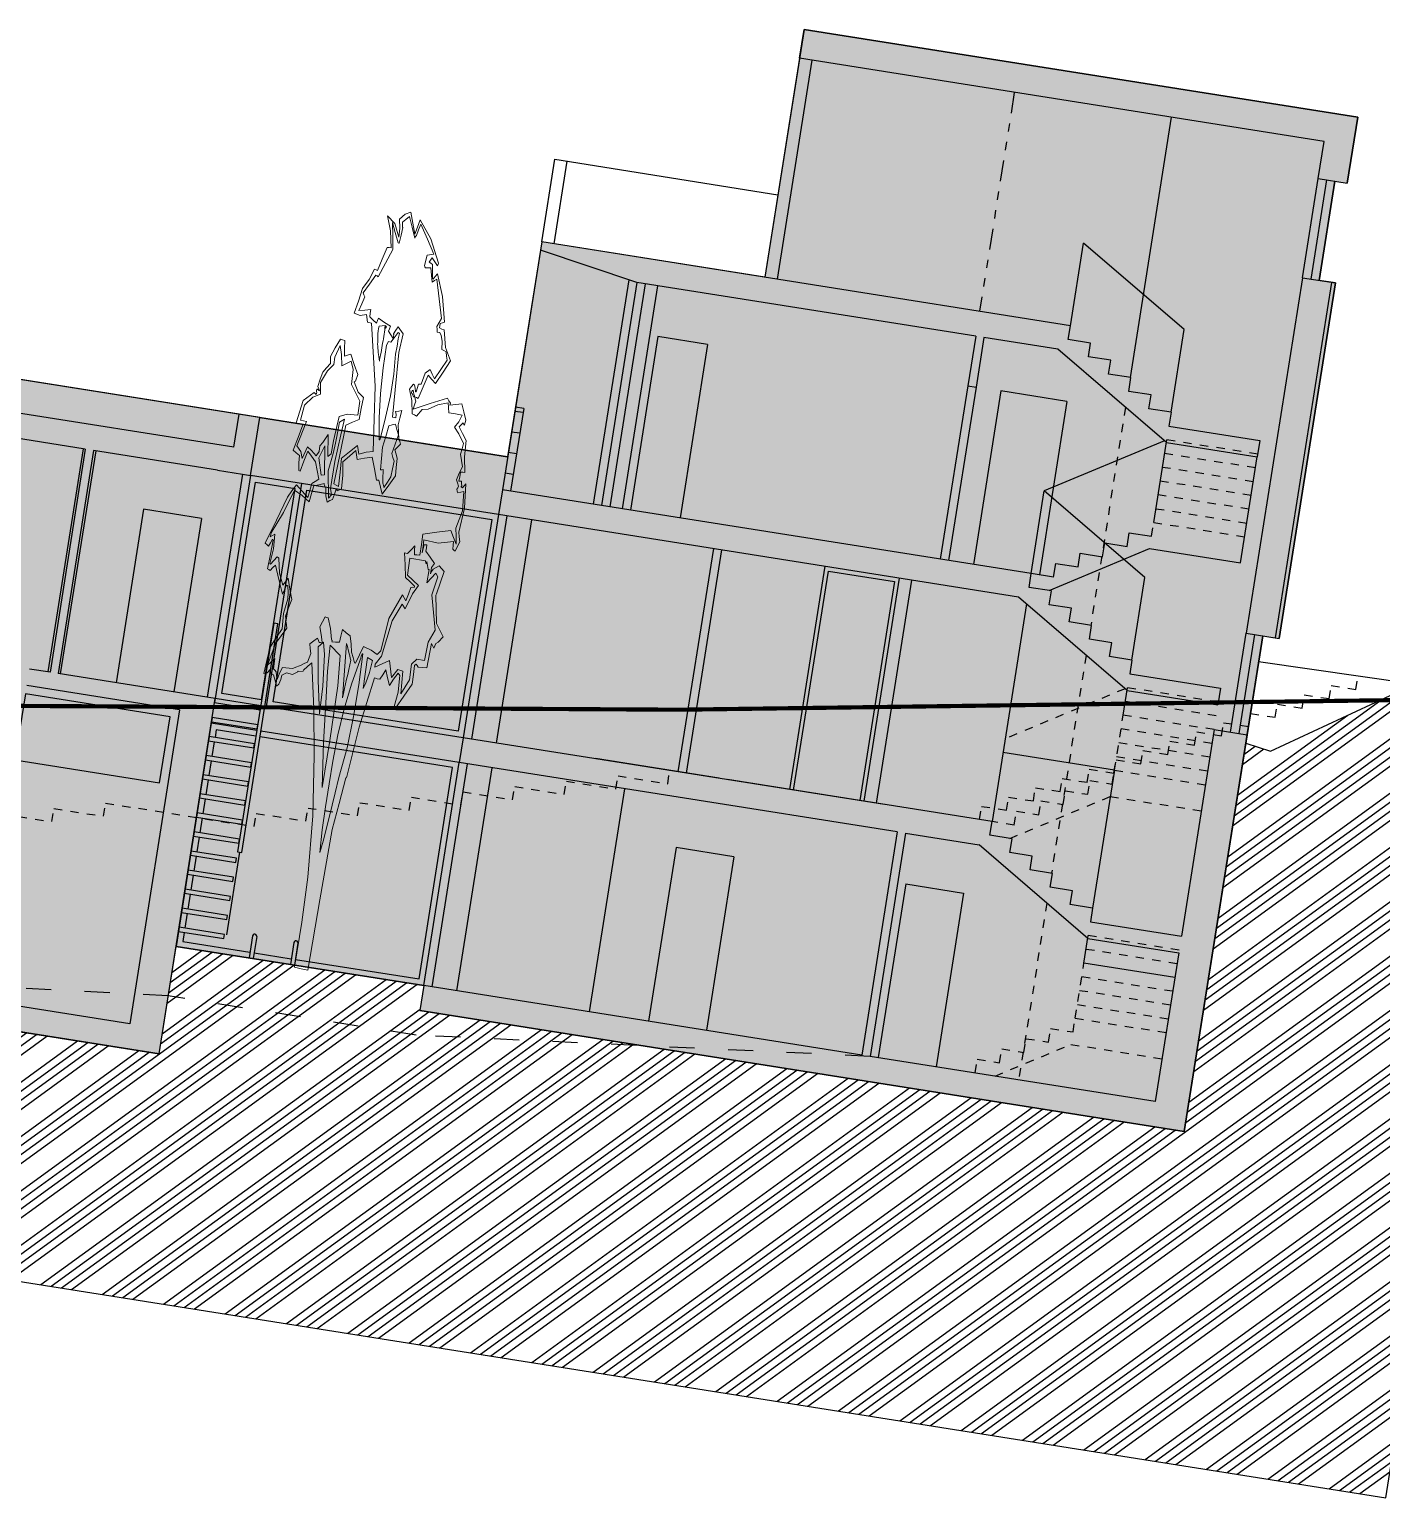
# Model space of a CAD drawing. Extents: x -640655 to -640254, y -1045449 to -1045159.
# Drawn here: x -640474.42 to -640458.26, y -1045176.95 to -1045159.4 of the extents above; entities that cross this region are included whole.
import ezdxf

# ---------------------------------------------------------------- set-up
doc = ezdxf.new("R2010")
doc.units = 0
doc.header["$MEASUREMENT"] = 0
doc.linetypes.add('DASHED1', pattern=[1, 0.3, -0.4, 0.3])
doc.linetypes.add('DIVIDE', pattern=[1.25, 0.5, -0.25, 0, -0.25, 0, -0.25])
doc.layers.get('0').update_dxf_attribs({"linetype": 'CONTINUOUS'})
doc.layers.add('FLOATING-WINDOWS', color=2, linetype='CONTINUOUS', plot=False)
for name, color, linetype in [('T_srafa', 8, 'CONTINUOUS'), ('T_stafaz', 7, 'CONTINUOUS'), ('T_tenka', 4, 'CONTINUOUS'), ('T_tlusta', 1, 'CONTINUOUS'), ('ZASTAVBA', 2, 'CONTINUOUS')]:
    doc.layers.add(name, color=color, linetype=linetype)

# ---------------------------------------------------------------- blocks, each defined once
blk = doc.blocks.new('STROMLIST15BOK')
at = {"lineweight": 0}
for points in [[(-877, 4769), (-746, 4841), (-615, 4913), (-588, 4872), (-564, 4834), (-437, 4863), (-307, 4879), (-463, 5484), (-712, 6059), (-792, 6064), (-831, 6133), (-946, 6113), (-1063, 6127), (-1018, 6244), (-979, 6367), (-887, 6458), (-815, 6564), (-787, 6558), (-759, 6554), (-705, 6667), (-647, 6781), (-607, 6783), (-570, 6785), (-635, 6941), (-732, 7075), (-578, 7014), (-460, 6895), (-471, 6978), (-500, 7059), (-413, 7116), (-314, 7142), (-247, 7042), (-178, 6945), (-146, 7013), (-117, 7083), (136, 6924), (346, 6711), (342, 6699), (336, 6686), (275, 6718), (214, 6750), (192, 6729), (170, 6708), (203, 6701), (240, 6691), (261, 6629), (278, 6564), (287, 6561), (297, 6557), (325, 6585), (356, 6612), (519, 6411), (629, 6175), (592, 6166), (555, 6158), (552, 6136), (551, 6115), (600, 6108), (647, 6104), (724, 5945), (855, 5828), (748, 5713), (641, 5597), (564, 5630), (485, 5665), (427, 5549), (366, 5433), (333, 5439), (299, 5443), (314, 5424), (332, 5405), (319, 5369), (306, 5329), (604, 5404), (904, 5479), (941, 5456), (978, 5437), (974, 5428), (971, 5419), (1076, 5432), (1185, 5449), (1248, 5377), (1309, 5302), (1305, 5280), (1299, 5256), (1280, 5265), (1265, 5275), (1234, 5254), (1203, 5233), (1288, 5176), (1373, 5116), (1392, 4964), (1445, 4821), (1405, 4819), (1365, 4816), (1361, 4773), (1357, 4730), (1382, 4733), (1404, 4735), (1416, 4713), (1425, 4692), (1418, 4686), (1415, 4680), (1431, 4679), (1446, 4676), (1471, 4697), (1496, 4715), (1541, 4489), (1504, 4261), (1527, 4218), (1555, 4174), (1526, 4128), (1497, 4079), (1470, 4086), (1445, 4096), (1440, 4133), (1434, 4167), (1156, 4128), (884, 4139), (889, 4078), (894, 4016), (898, 4056), (902, 4093), (927, 4095), (951, 4095), (954, 4067), (956, 4036), (1054, 3988), (1152, 3937), (1108, 3895), (1104, 3833), (1120, 3857), (1139, 3882), (1241, 3920), (1349, 3875), (1277, 3660), (1264, 3645), (1362, 3384), (1523, 3273), (1448, 3216), (1408, 3201), (1385, 3155), (1327, 3193), (1311, 2962), (1150, 2956), (1126, 2968), (1105, 2981), (1092, 2972), (1080, 2966), (1084, 2880), (1089, 2790), (973, 2669), (856, 2544), (838, 2550), (822, 2557), (853, 2695), (837, 2856), (840, 2853), (797, 2872), (734, 2808), (675, 2745), (617, 2814), (560, 2883), (522, 2834), (481, 2788), (428, 2789), (379, 2793), (238, 2317), (152, 1831), (146, 1831), (140, 1831), (92, 1582), (36, 1333), (18, 666), (0, 0), (-127, 2), (-256, 8)], [(-985, 2814), (-948, 2826), (-907, 2840), (-888, 2883), (-872, 2926), (-893, 2970), (-914, 3013), (-851, 3046), (-789, 3076), (-768, 3057), (-746, 3038), (-722, 3041), (-694, 3046), (-736, 3115), (-778, 3184), (-746, 3233), (-714, 3284), (-687, 3281), (-656, 3280), (-577, 3183), (-526, 3084), (-520, 3080), (-514, 3077), (-514, 3071), (-515, 3062), (-447, 3067), (-375, 3072), (-365, 3130), (-355, 3192), (-275, 3169), (-195, 3146), (-153, 3071), (-121, 2996), (-78, 2949), (-33, 2902), (-27, 2902), (-17, 2902), (34, 2984), (81, 3067), (232, 3043), (355, 3013), (386, 3034), (414, 3052), (466, 3363), (649, 3600), (689, 3575), (729, 3549), (758, 3614), (783, 3681), (814, 3684), (845, 3686), (848, 3692), (849, 3699), (753, 3731), (658, 3764), (611, 3879), (564, 3991), (591, 3990), (622, 3987), (678, 4029), (735, 4071), (743, 4031), (752, 3987), (801, 3990), (854, 3992), (852, 4091), (851, 4189), (1102, 4228), (1352, 4264), (1425, 4204), (1495, 4147), (1469, 4219), (1442, 4293), (1475, 4376), (1510, 4462), (1496, 4552), (1482, 4644), (1427, 4633), (1374, 4622), (1359, 4637), (1347, 4653), (1356, 4668), (1369, 4683), (1339, 4712), (1308, 4740), (1343, 4804), (1381, 4868), (1345, 4925), (1309, 4981), (1323, 5033), (1336, 5085), (1217, 5168), (1119, 5222), (1185, 5279), (1229, 5343), (1103, 5346), (976, 5348), (952, 5394), (931, 5438), (749, 5404), (581, 5349), (470, 5338), (385, 5269), (345, 5279), (302, 5285), (258, 5407), (179, 5507), (208, 5534), (236, 5558), (248, 5558), (261, 5555), (279, 5524), (297, 5495), (306, 5492), (312, 5492), (329, 5566), (378, 5571), (423, 5678), (501, 5717), (553, 5679), (608, 5638), (699, 5735), (790, 5829), (766, 5867), (745, 5904), (702, 5914), (659, 5921), (642, 5999), (609, 6049), (575, 6074), (526, 6072), (514, 6100), (502, 6125), (534, 6164), (565, 6207), (463, 6385), (361, 6562), (321, 6545), (284, 6527), (254, 6592), (221, 6657), (172, 6655), (119, 6650), (107, 6659), (95, 6669), (115, 6770), (236, 6787), (71, 6916), (-96, 7046), (-119, 6991), (-138, 6935), (-154, 6923), (-166, 6908), (-245, 7005), (-324, 7099), (-383, 7066), (-439, 7036), (-433, 7015), (-424, 6993), (-421, 6990), (-415, 6990), (-426, 6916), (-436, 6839), (-446, 6839), (-455, 6839), (-540, 6930), (-621, 7018), (-577, 6894), (-536, 6772), (-631, 6635), (-726, 6498), (-751, 6505), (-775, 6508), (-866, 6417), (-958, 6329), (-936, 6310), (-912, 6294), (-950, 6224), (-988, 6157), (-877, 6170), (-766, 6184), (-766, 6150), (-764, 6116), (-690, 6090), (-623, 6067), (-613, 6092), (-600, 6116), (-480, 6086), (-357, 6059), (-367, 6035), (-377, 6010), (-325, 5982), (-273, 5950), (-272, 5968), (-272, 5987), (-275, 5990), (-278, 5993), (-247, 6030), (-215, 6066), (-99, 6009), (-127, 5830), (-83, 5480), (-51, 5224), (-20, 5223), (11, 5223), (5, 5254), (-13, 5282), (46, 5290), (102, 5298), (88, 5227), (72, 5160), (101, 5095), (128, 5029), (152, 5010), (174, 4988), (133, 4958), (89, 4925), (122, 4887), (153, 4850), (163, 4766), (174, 4686), (80, 4592), (-17, 4498), (-72, 4560), (-123, 4623), (-145, 4620), (-163, 4621), (-236, 4721), (-311, 4824), (-447, 4805), (-580, 4782), (-607, 4823), (-631, 4863), (-734, 4800), (-837, 4740)], [(-459, 5722), (-471, 5743), (-483, 5762), (-492, 5781), (-504, 5800), (-513, 5821), (-522, 5837), (-531, 5856), (-540, 5874), (-545, 5893), (-551, 5915), (-557, 5933), (-563, 5952), (-566, 5974), (-568, 5995), (-568, 6020), (-567, 6045), (-512, 6050), (-453, 6058), (-453, 6039), (-451, 6018), (-451, 5996), (-448, 5978), (-449, 5956), (-449, 5934), (-449, 5913), (-450, 5891), (-450, 5870), (-450, 5848), (-454, 5826), (-454, 5805), (-455, 5783), (-455, 5762), (-459, 5740), (-459, 5722)], [(-441, 6036), (-447, 6042), (-450, 6046), (-453, 6049), (-453, 6052), (-450, 6055), (-447, 6055), (-441, 6055), (-438, 6055), (-428, 6048), (-432, 6045), (-435, 6042), (-435, 6036), (-438, 6036), (-441, 6036), (-441, 6036)], [(-231, 4995), (-298, 5197), (-341, 5426), (-367, 5664), (-373, 5878), (-350, 5917), (-304, 5913), (-270, 5944), (-198, 6013), (-167, 6007), (-174, 5954), (-175, 5886), (-179, 5809), (-155, 5621), (-152, 5417), (-181, 5211), (-215, 5004), (-218, 4998), (-221, 4998), (-225, 4995), (-231, 4995)], [(-1409, 2574), (-1451, 2624), (-1494, 2675), (-1521, 2678), (-1546, 2682), (-1558, 2700), (-1567, 2722), (-1620, 2683), (-1679, 2672), (-1661, 2795), (-1644, 2918), (-1556, 3015), (-1471, 3109), (-1493, 3255), (-1450, 3396), (-1468, 3455), (-1488, 3514), (-1504, 3517), (-1519, 3518), (-1541, 3475), (-1567, 3432), (-1676, 3561), (-1782, 3689), (-1822, 3662), (-1863, 3632), (-1887, 3638), (-1915, 3642), (-1903, 3781), (-1892, 3916), (-1901, 3919), (-1910, 3923), (-1935, 3886), (-1964, 3853), (-1998, 3866), (-2034, 3875), (-1892, 4104), (-1758, 4334), (-1692, 4397), (-1626, 4461), (-1503, 4409), (-1378, 4361), (-1364, 4426), (-1348, 4493), (-1289, 4517), (-1233, 4544), (-1287, 4622), (-1344, 4700), (-1430, 4745), (-1512, 4786), (-1557, 4688), (-1599, 4590), (-1614, 4594), (-1627, 4594), (-1644, 4665), (-1658, 4736), (-1723, 4756), (-1787, 4776), (-1736, 4898), (-1684, 5021), (-1749, 5028), (-1814, 5032), (-1748, 5247), (-1568, 5337), (-1549, 5330), (-1528, 5320), (-1524, 5330), (-1521, 5342), (-1527, 5348), (-1533, 5355), (-1533, 5361), (-1530, 5370), (-1524, 5373), (-1521, 5373), (-1496, 5366), (-1475, 5360), (-1496, 5379), (-1520, 5398), (-1497, 5468), (-1471, 5536), (-1412, 5584), (-1353, 5629), (-1364, 5660), (-1376, 5694), (-1310, 5780), (-1243, 5868), (-1200, 5864), (-1157, 5860), (-1137, 5786), (-1116, 5715), (-1061, 5729), (-1002, 5743), (-911, 5655), (-817, 5567), (-842, 5503), (-864, 5494), (-758, 5403), (-647, 5364), (-655, 5259), (-660, 5154), (-775, 5119), (-887, 5081), (-916, 4801), (-943, 4523), (-894, 4513), (-844, 4506), (-860, 4639), (-877, 4772)], [(-1600, 4711), (-1642, 4773), (-1731, 4821), (-1625, 5060), (-1742, 5062), (-1712, 5206), (-1581, 5291), (-1447, 5331), (-1482, 5437), (-1385, 5556), (-1288, 5625), (-1290, 5693), (-1226, 5809), (-1175, 5728), (-1137, 5622), (-981, 5681), (-915, 5606), (-905, 5464), (-700, 5325), (-697, 5192), (-897, 5186), (-1040, 5151), (-1072, 4921), (-1080, 4797), (-1133, 4767), (-1188, 4969), (-1264, 4887), (-1311, 4854), (-1305, 4801), (-1349, 4756), (-1447, 4797), (-1536, 4827), (-1600, 4711)], [(277, 5443), (250, 5465), (234, 5472), (225, 5478), (229, 5490), (235, 5500), (250, 5502), (259, 5484), (271, 5468), (293, 5452), (290, 5446), (283, 5443), (277, 5443)], [(-995, 4385), (-1083, 4634), (-1040, 4803), (-1029, 4901), (-1022, 4963), (-1017, 5034), (-1016, 5102), (-932, 5137), (-953, 4986), (-989, 4731), (-990, 4475), (-951, 4418), (-995, 4385)], [(-4, 4562), (-13, 4572), (-22, 4581), (-31, 4591), (-37, 4600), (-40, 4609), (-46, 4619), (-49, 4628), (-52, 4637), (-55, 4647), (-55, 4656), (-57, 4665), (-60, 4674), (-60, 4687), (-63, 4699), (-66, 4712), (-69, 4727), (-93, 4724), (-121, 4722), (-135, 4827), (-149, 4932), (-122, 5037), (-96, 5138), (-37, 5152), (22, 5164), (65, 5117), (110, 5070), (75, 4978), (39, 4889), (72, 4854), (106, 4820), (98, 4746), (91, 4672), (44, 4617), (-4, 4562)], [(-1198, 4586), (-1294, 4742), (-1215, 4861), (-1139, 4594), (-1198, 4586)], [(-837, 4740), (-802, 4616), (-783, 4489), (-820, 4475), (-857, 4463), (-866, 4472), (-879, 4479), (-898, 4430), (-918, 4378), (-964, 4363), (-1008, 4345), (-1056, 4402), (-1076, 4473), (-1098, 4489), (-1119, 4502), (-1119, 4508), (-1119, 4514), (-1212, 4494), (-1305, 4477), (-1325, 4400), (-1341, 4320), (-1492, 4369), (-1645, 4409), (-1788, 4186), (-1952, 3979), (-1956, 3961), (-1962, 3942), (-1922, 3957), (-1882, 3972), (-1862, 3835), (-1886, 3694), (-1880, 3694), (-1877, 3691), (-1824, 3730), (-1771, 3766), (-1752, 3763), (-1737, 3759), (-1684, 3619), (-1587, 3513), (-1546, 3549), (-1509, 3585), (-1445, 3489), (-1379, 3395), (-1415, 3312), (-1447, 3232), (-1432, 3207), (-1426, 3180), (-1420, 3179), (-1417, 3179), (-1399, 3151), (-1384, 3123), (-1550, 2966), (-1637, 2754), (-1578, 2790), (-1516, 2826), (-1513, 2777), (-1511, 2730), (-1484, 2718), (-1456, 2705), (-1435, 2670), (-1417, 2636), (-1388, 2697), (-1350, 2755), (-1165, 2761), (-982, 2811)], [(908, 2685), (878, 2896), (785, 2906), (691, 2822), (605, 2977), (353, 2892), (347, 2920), (444, 3005), (537, 3346), (669, 3513), (740, 3475), (829, 3625), (917, 3710), (683, 3788), (680, 3948), (976, 3946), (988, 3925), (1010, 3921), (1004, 3943), (1049, 3871), (1068, 3871), (1062, 3747), (1200, 3847), (1252, 3818), (1193, 3643), (1358, 3322), (1263, 3201), (1247, 3025), (1105, 3027), (1018, 2973), (1031, 2825), (908, 2685)], [(-530, 2380), (-657, 2685), (-753, 2998), (-669, 3049), (-612, 2937), (-553, 2640), (-530, 2380)], [(-270, 1706), (-377, 2121), (-456, 2545), (-513, 2787), (-537, 3031), (-322, 2950), (-274, 2666), (-262, 2150), (-270, 1706)], [(-156, 2562), (-237, 3069), (-221, 3051), (-206, 3032), (-191, 3013), (-173, 2994), (-158, 2978), (-143, 2960), (-128, 2941), (-113, 2922), (-116, 2876), (-123, 2833), (-127, 2786), (-134, 2740), (-141, 2697), (-145, 2651), (-152, 2605), (-156, 2562)], [(-123, 1104), (-147, 1314), (-152, 1531), (-148, 1750), (-145, 1963), (-131, 2216), (-93, 2462), (-30, 2701), (61, 2938), (67, 2956), (67, 2974), (80, 2996), (89, 2999), (106, 2705), (104, 2406), (77, 2107), (13, 1821), (-11, 1676), (-52, 1439), (-96, 1212), (-123, 1104)], [(201, 2679), (185, 2972), (289, 2952), (266, 2835), (233, 2734), (201, 2679)], [(-961, 2749), (-1054, 2744)], [(-1054, 2744), (-1054, 2741)], [(-256, 8), (-252, 433), (-269, 857), (-358, 1432), (-509, 1988), (-652, 2419), (-821, 2839), (-886, 2803), (-961, 2758)], [(-1054, 2738), (-1144, 2705), (-1258, 2711), (-1342, 2684), (-1349, 2641), (-1372, 2595), (-1409, 2574)], [(-1054, 2741), (-1054, 2738)]]:
    blk.add_lwpolyline(points, dxfattribs=at)

msp = doc.modelspace()

# ---------------------------------------------------------------- hatches: boundary and pattern name
at = {"layer": 'T_srafa', "linetype": 'Continuous'}
h = msp.add_hatch(dxfattribs=at)
h.set_pattern_fill('HONEY', color=256, style=0)
h.set_pattern_definition([(350.999936149, (0, 0), (0.202126177848, 0.077588711333), [0.125, -0.25]), (110.999936149, (0, 0), (-0.168256883985, 0.136252049119), [0.125, -0.25]), (50.999936149, (0, 0), (0.033869293862, 0.213840760452), [-0.25, 0.125])])
h.paths.add_polyline_path([(-640458.545, -1045160.444), (-640465.163, -1045159.396), (-640465.632, -1045162.359), (-640468.299, -1045161.937), (-640468.706, -1045164.505), (-640488.262, -1045161.407), (-640488.577, -1045165.913), (-640484.176, -1045166.61), (-640484.676, -1045169.771), (-640472.873, -1045171.641), (-640472.67, -1045170.357), (-640469.707, -1045170.826), (-640469.754, -1045171.122), (-640460.618, -1045172.569), (-640459.679, -1045166.643), (-640459.482, -1045166.675), (-640458.809, -1045162.427), (-640459.006, -1045162.396), (-640458.819, -1045161.211), (-640458.671, -1045161.234), (-640458.545, -1045160.444), (-640465.163, -1045159.396)])
h = msp.add_hatch(dxfattribs=at)
h.set_pattern_fill('ANSI34', color=256, scale=0.7, style=0)
h.set_pattern_definition([(35.99993615, (0, 0), (-0.30858678412, 0.42473426594), []), (35.99993615, (0.1222, -0.01936), (-0.30858678412, 0.42473426594), []), (35.99993615, (0.24444, -0.0387), (-0.30858678412, 0.42473426594), []), (35.99993615, (0.36666, -0.05807), (-0.30858678412, 0.42473426594), [])])
h.paths.add_polyline_path([(-640491.726, -1045168.07), (-640493.078, -1045167.917), (-640493.147, -1045167.905), (-640493.187, -1045167.96), (-640493.196, -1045168.019), (-640499.136, -1045167.164), (-640499.127, -1045167.105), (-640499.147, -1045167.041), (-640501.337, -1045166.681), (-640503.278, -1045167.7), (-640515.634, -1045167.454), (-640520.812, -1045167.03), (-640492.278, -1045171.55)])
h.paths.add_polyline_path([(-640456.698, -1045167.394), (-640458.281, -1045167.415), (-640459.588, -1045168.023), (-640459.883, -1045167.927), (-640460.618, -1045172.569), (-640467.087, -1045171.545), (-640469.801, -1045171.419), (-640472.764, -1045170.949), (-640472.873, -1045171.641), (-640484.676, -1045169.771), (-640484.629, -1045169.475), (-640487.59, -1045169.006), (-640487.567, -1045168.865), (-640490.941, -1045168.172), (-640491.188, -1045168.131), (-640491.726, -1045168.07), (-640492.278, -1045171.55), (-640458.21, -1045176.946)])
h.paths.add_polyline_path([(-640469.707, -1045170.826), (-640472.67, -1045170.357), (-640472.764, -1045170.949), (-640469.801, -1045171.419), (-640467.087, -1045171.545), (-640469.754, -1045171.122)], flags=17)

# ---------------------------------------------------------------- linework, layer by layer
at = {"layer": 'FLOATING-WINDOWS', "ltscale": 0.3}
msp.add_lwpolyline([(-640458.545, -1045160.444), (-640465.163, -1045159.396), (-640465.632, -1045162.359), (-640468.299, -1045161.937), (-640468.706, -1045164.505), (-640488.262, -1045161.407), (-640488.577, -1045165.913), (-640484.176, -1045166.61), (-640484.676, -1045169.771), (-640472.873, -1045171.641), (-640472.67, -1045170.357), (-640469.707, -1045170.826), (-640469.754, -1045171.122), (-640460.618, -1045172.569), (-640459.679, -1045166.643), (-640459.482, -1045166.675), (-640458.809, -1045162.427), (-640459.006, -1045162.396), (-640458.819, -1045161.211), (-640458.671, -1045161.234), (-640458.545, -1045160.444), (-640465.163, -1045159.396)], close=True, dxfattribs=at)
msp.add_lwpolyline([(-640520.812, -1045167.03), (-640458.21, -1045176.946), (-640456.698, -1045167.394)], dxfattribs=at)
at = {"layer": 'T_tenka', "linetype": 'Continuous'}
for p, q in [((-640465.218, -1045159.742), (-640465.632, -1045162.359)), ((-640465.07, -1045159.765), (-640465.484, -1045162.383)), ((-640460.773, -1045160.446), (-640461.266, -1045163.557)), ((-640468.299, -1045161.937), (-640468.143, -1045160.949)), ((-640468.151, -1045161.96), (-640467.994, -1045160.973)), ((-640468.143, -1045160.949), (-640465.476, -1045161.372)), ((-640459.204, -1045162.365), (-640459.016, -1045161.18)), ((-640458.918, -1045161.195), (-640459.105, -1045162.381)), ((-640458.819, -1045161.211), (-640459.006, -1045162.396)), ((-640468.299, -1045161.937), (-640468.768, -1045164.9)), ((-640461.978, -1045162.938), (-640461.821, -1045161.95)), ((-640460.618, -1045162.985), (-640461.821, -1045161.95)), ((-640471.916, -1045163.996), (-640483.18, -1045162.212)), ((-640467.257, -1045162.389), (-640467.682, -1045165.072)), ((-640467.161, -1045162.421), (-640467.583, -1045165.088)), ((-640467.062, -1045162.437), (-640467.484, -1045165.103)), ((-640466.914, -1045162.46), (-640467.336, -1045165.127)), ((-640458.858, -1045162.42), (-640459.531, -1045166.667)), ((-640466.909, -1045163.068), (-640467.237, -1045165.142)), ((-640466.316, -1045163.162), (-640466.909, -1045163.068)), ((-640460.775, -1045163.972), (-640460.618, -1045162.985)), ((-640466.316, -1045163.162), (-640466.645, -1045165.236)), ((-640463.205, -1045163.655), (-640463.534, -1045165.729)), ((-640463.106, -1045163.671), (-640463.435, -1045165.745)), ((-640462.81, -1045163.717), (-640463.139, -1045165.792)), ((-640462.02, -1045163.843), (-640462.81, -1045163.717)), ((-640468.513, -1045163.928), (-640468.67, -1045164.916)), ((-640462.02, -1045163.843), (-640462.348, -1045165.917)), ((-640471.669, -1045164.036), (-640468.706, -1045164.505)), ((-640460.879, -1045164.631), (-640460.827, -1045164.302)), ((-640473.778, -1045164.41), (-640474.201, -1045167.077)), ((-640473.63, -1045164.434), (-640474.053, -1045167.1)), ((-640460.856, -1045164.314), (-640462.291, -1045164.913)), ((-640460.983, -1045165.289), (-640460.879, -1045164.631)), ((-640459.946, -1045165.774), (-640459.746, -1045164.507)), ((-640471.877, -1045164.711), (-640472.299, -1045167.378)), ((-640471.778, -1045164.727), (-640472.201, -1045167.394)), ((-640468.815, -1045165.196), (-640471.778, -1045164.727)), ((-640471.588, -1045167.491), (-640471.166, -1045164.824)), ((-640471.647, -1045167.411), (-640471.246, -1045164.882)), ((-640462.447, -1045165.901), (-640462.291, -1045164.913)), ((-640461.088, -1045165.948), (-640462.291, -1045164.913)), ((-640473.057, -1045165.132), (-640473.386, -1045167.206)), ((-640472.366, -1045165.241), (-640473.057, -1045165.132)), ((-640472.366, -1045165.241), (-640472.695, -1045167.315)), ((-640468.815, -1045165.196), (-640469.238, -1045167.863)), ((-640468.716, -1045165.212), (-640469.139, -1045167.879)), ((-640468.42, -1045165.259), (-640468.843, -1045167.926)), ((-640466.247, -1045165.603), (-640466.67, -1045168.27)), ((-640466.149, -1045165.619), (-640466.571, -1045168.285)), ((-640462.233, -1045166.104), (-640461.033, -1045165.602)), ((-640461.033, -1045165.602), (-640459.946, -1045165.774)), ((-640464.914, -1045165.814), (-640465.336, -1045168.481)), ((-640464.025, -1045165.955), (-640464.447, -1045168.622)), ((-640463.877, -1045165.978), (-640464.299, -1045168.645)), ((-640462.18, -1045165.943), (-640462.447, -1045165.901)), ((-640461.244, -1045166.935), (-640461.088, -1045165.948)), ((-640462.504, -1045166.263), (-640462.916, -1045168.864)), ((-640471.501, -1045166.492), (-640471.934, -1045169.227)), ((-640471.885, -1045169.235), (-640471.452, -1045166.5)), ((-640471.452, -1045166.5), (-640471.501, -1045166.492)), ((-640460.064, -1045167.797), (-640459.877, -1045166.612)), ((-640459.778, -1045166.628), (-640459.966, -1045167.813)), ((-640459.679, -1045166.643), (-640459.867, -1045167.828)), ((-640457.87, -1045167.224), (-640459.729, -1045166.955)), ((-640461.348, -1045167.594), (-640461.296, -1045167.265)), ((-640471.657, -1045167.48), (-640472.201, -1045167.394)), ((-640469.238, -1045167.863), (-640471.608, -1045167.488)), ((-640469.707, -1045170.826), (-640469.285, -1045168.159)), ((-640461.453, -1045168.252), (-640462.786, -1045168.041)), ((-640469.608, -1045170.842), (-640469.186, -1045168.175)), ((-640469.312, -1045170.889), (-640468.889, -1045168.222)), ((-640461.453, -1045168.252), (-640461.713, -1045169.898)), ((-640467.309, -1045168.472), (-640467.732, -1045171.139)), ((-640466.693, -1045169.176), (-640467.022, -1045171.25)), ((-640466.002, -1045169.285), (-640466.693, -1045169.176)), ((-640471.91, -1045169.231), (-640472.066, -1045170.219)), ((-640471.934, -1045169.227), (-640471.885, -1045169.235)), ((-640466.002, -1045169.285), (-640466.33, -1045171.359)), ((-640463.946, -1045169.611), (-640464.275, -1045171.686)), ((-640463.946, -1045169.611), (-640463.255, -1045169.72)), ((-640463.255, -1045169.72), (-640463.583, -1045171.796)), ((-640471.755, -1045170.232), (-640471.796, -1045170.495)), ((-640471.705, -1045170.24), (-640471.747, -1045170.503)), ((-640461.818, -1045170.557), (-640461.766, -1045170.228)), ((-640471.261, -1045170.31), (-640471.303, -1045170.573)), ((-640471.212, -1045170.318), (-640471.253, -1045170.581)), ((-640460.731, -1045170.729), (-640461.818, -1045170.557))]:
    msp.add_line(p, q, dxfattribs=at)
at = {"layer": 'T_tenka', "linetype": 'DIVIDE', "ltscale": 0.5}
msp.add_line((-640462.65, -1045160.149), (-640463.064, -1045162.766), dxfattribs=at)
at = {"layer": 'T_tenka', "linetype": 'DASHED1', "ltscale": 0.2}
for p, q in [((-640461.322, -1045163.913), (-640461.735, -1045166.52)), ((-640459.74, -1045164.474), (-640460.827, -1045164.302)), ((-640459.767, -1045164.638), (-640460.853, -1045164.466)), ((-640459.793, -1045164.803), (-640460.879, -1045164.631)), ((-640459.819, -1045164.967), (-640460.905, -1045164.795)), ((-640459.845, -1045165.132), (-640460.931, -1045164.96)), ((-640460.957, -1045165.125), (-640459.871, -1045165.297)), ((-640461.009, -1045165.454), (-640460.983, -1045165.289)), ((-640460.983, -1045165.289), (-640459.897, -1045165.461)), ((-640461.792, -1045166.876), (-640462.205, -1045169.483)), ((-640461.326, -1045167.277), (-640462.76, -1045167.876)), ((-640460.21, -1045167.437), (-640461.296, -1045167.265)), ((-640460.236, -1045167.601), (-640461.322, -1045167.429)), ((-640461.453, -1045168.252), (-640461.348, -1045167.594)), ((-640460.262, -1045167.766), (-640461.348, -1045167.594)), ((-640460.288, -1045167.931), (-640461.374, -1045167.758)), ((-640460.314, -1045168.095), (-640461.401, -1045167.923)), ((-640461.427, -1045168.088), (-640460.34, -1045168.26)), ((-640461.479, -1045168.417), (-640461.453, -1045168.252)), ((-640461.453, -1045168.252), (-640460.366, -1045168.424)), ((-640462.703, -1045169.067), (-640461.502, -1045168.565)), ((-640461.502, -1045168.565), (-640460.416, -1045168.737)), ((-640462.65, -1045168.906), (-640462.916, -1045168.864)), ((-640462.261, -1045169.839), (-640462.596, -1045171.952)), ((-640460.679, -1045170.4), (-640461.766, -1045170.228)), ((-640460.705, -1045170.564), (-640461.792, -1045170.392)), ((-640461.922, -1045171.215), (-640461.818, -1045170.557)), ((-640460.757, -1045170.894), (-640461.844, -1045170.722)), ((-640460.783, -1045171.058), (-640461.87, -1045170.886)), ((-640461.896, -1045171.051), (-640460.809, -1045171.223)), ((-640461.948, -1045171.38), (-640461.922, -1045171.215)), ((-640461.922, -1045171.215), (-640460.836, -1045171.387)), ((-640462.879, -1045171.907), (-640461.972, -1045171.528)), ((-640461.972, -1045171.528), (-640460.885, -1045171.7))]:
    msp.add_line(p, q, dxfattribs=at)
at = {"layer": 'T_tenka', "linetype": 'DASHED1'}
for p, q in [((-640472.764, -1045170.949), (-640476.58, -1045170.75)), ((-640469.801, -1045171.419), (-640472.764, -1045170.949)), ((-640464.373, -1045171.671), (-640469.801, -1045171.419))]:
    msp.add_line(p, q, dxfattribs=at)
at = {"layer": 'T_tenka', "linetype": 'Continuous'}
for points in [[(-640471.647, -1045167.411), (-640472.121, -1045167.335), (-640471.72, -1045164.807), (-640471.246, -1045164.882)], [(-640471.508, -1045167.432), (-640471.108, -1045164.904), (-640468.895, -1045165.254), (-640469.296, -1045167.783), (-640471.508, -1045167.432)], [(-640462.18, -1045165.943), (-640462.18, -1045165.943), (-640462.154, -1045165.779), (-640461.888, -1045165.821), (-640461.862, -1045165.656), (-640461.595, -1045165.699), (-640461.569, -1045165.534), (-640461.302, -1045165.576), (-640461.276, -1045165.412), (-640461.009, -1045165.454)], [(-640465.287, -1045168.489), (-640464.872, -1045165.871), (-640464.082, -1045165.996), (-640464.497, -1045168.614)], [(-640471.704, -1045167.776), (-640472.248, -1045167.69), (-640472.67, -1045170.357), (-640469.707, -1045170.826), (-640469.285, -1045168.159), (-640471.655, -1045167.784)], [(-640471.715, -1045167.845), (-640472.189, -1045167.77), (-640472.204, -1045167.86)], [(-640472.212, -1045167.91), (-640472.24, -1045168.088)], [(-640471.242, -1045170.512), (-640469.765, -1045170.746), (-640469.365, -1045168.217), (-640471.666, -1045167.853)], [(-640472.248, -1045168.138), (-640472.276, -1045168.316)], [(-640472.284, -1045168.366), (-640472.312, -1045168.544)], [(-640472.32, -1045168.594), (-640472.348, -1045168.772)], [(-640472.356, -1045168.822), (-640472.384, -1045169)], [(-640472.392, -1045169.05), (-640472.42, -1045169.228)], [(-640472.428, -1045169.277), (-640472.456, -1045169.456)], [(-640472.464, -1045169.505), (-640472.493, -1045169.684)], [(-640472.5, -1045169.733), (-640472.529, -1045169.912)], [(-640472.536, -1045169.961), (-640472.565, -1045170.14)], [(-640472.573, -1045170.189), (-640472.59, -1045170.299), (-640471.786, -1045170.426)], [(-640471.736, -1045170.434), (-640471.292, -1045170.504)]]:
    msp.add_lwpolyline(points, dxfattribs=at)
at = {"layer": 'T_tenka', "linetype": 'DIVIDE', "ltscale": 0.2}
for points in [[(-640460.79, -1045167.905), (-640460.79, -1045167.905), (-640460.494, -1045167.952), (-640460.469, -1045167.794), (-640460.173, -1045167.841), (-640460.148, -1045167.683), (-640459.851, -1045167.73), (-640459.826, -1045167.572), (-640459.53, -1045167.619), (-640459.505, -1045167.461), (-640459.209, -1045167.508), (-640459.184, -1045167.349), (-640458.887, -1045167.396), (-640458.862, -1045167.238), (-640458.566, -1045167.285), (-640458.541, -1045167.127), (-640458.541, -1045167.127), (-640458.541, -1045167.127)], [(-640463.065, -1045168.841), (-640463.04, -1045168.683), (-640462.743, -1045168.73), (-640462.718, -1045168.572), (-640462.422, -1045168.619), (-640462.397, -1045168.46), (-640462.101, -1045168.507), (-640462.076, -1045168.349), (-640461.779, -1045168.396), (-640461.754, -1045168.238), (-640461.458, -1045168.285), (-640461.433, -1045168.127), (-640461.137, -1045168.174), (-640461.112, -1045168.016), (-640460.815, -1045168.063), (-640460.79, -1045167.905), (-640460.79, -1045167.905), (-640460.79, -1045167.905)]]:
    msp.add_lwpolyline(points, dxfattribs=at)
at = {"layer": 'T_tenka', "linetype": 'Continuous'}
for points in [[(-640474.595, -1045168.128), (-640472.867, -1045168.402), (-640472.741, -1045167.612), (-640474.47, -1045167.338)], [(-640472.209, -1045167.443), (-640471.665, -1045167.529), (-640471.657, -1045167.48), (-640472.201, -1045167.394)], [(-640472.245, -1045167.671), (-640471.701, -1045167.757), (-640471.694, -1045167.708), (-640472.237, -1045167.622)], [(-640472.281, -1045167.899), (-640471.738, -1045167.985), (-640471.73, -1045167.936), (-640472.273, -1045167.85)], [(-640472.317, -1045168.127), (-640471.774, -1045168.213), (-640471.766, -1045168.163), (-640472.309, -1045168.077)], [(-640472.353, -1045168.355), (-640471.81, -1045168.441), (-640471.802, -1045168.391), (-640472.345, -1045168.305)], [(-640472.389, -1045168.583), (-640471.846, -1045168.669), (-640471.838, -1045168.619), (-640472.381, -1045168.533)], [(-640472.425, -1045168.811), (-640471.882, -1045168.897), (-640471.874, -1045168.847), (-640472.417, -1045168.761)], [(-640472.461, -1045169.039), (-640471.918, -1045169.125), (-640471.91, -1045169.075), (-640472.453, -1045168.989)], [(-640472.497, -1045169.266), (-640471.954, -1045169.353), (-640471.946, -1045169.303), (-640472.49, -1045169.217)], [(-640472.533, -1045169.494), (-640471.99, -1045169.58), (-640471.982, -1045169.531), (-640472.526, -1045169.445)], [(-640472.57, -1045169.722), (-640472.026, -1045169.808), (-640472.018, -1045169.759), (-640472.562, -1045169.673)], [(-640472.606, -1045169.95), (-640472.062, -1045170.036), (-640472.055, -1045169.987), (-640472.598, -1045169.901)], [(-640472.642, -1045170.178), (-640472.099, -1045170.264), (-640472.091, -1045170.215), (-640472.634, -1045170.129)]]:
    msp.add_lwpolyline(points, close=True, dxfattribs=at)
at = {"layer": 'T_tenka', "linetype": 'DASHED1', "ltscale": 0.2}
for points in [[(-640462.65, -1045168.906), (-640462.65, -1045168.906), (-640462.624, -1045168.742), (-640462.357, -1045168.784), (-640462.331, -1045168.619), (-640462.064, -1045168.662), (-640462.038, -1045168.497), (-640461.772, -1045168.539), (-640461.745, -1045168.375), (-640461.479, -1045168.417)], [(-640463.119, -1045171.869), (-640463.119, -1045171.869), (-640463.093, -1045171.705), (-640462.826, -1045171.747), (-640462.8, -1045171.582), (-640462.534, -1045171.625), (-640462.508, -1045171.46), (-640462.241, -1045171.502), (-640462.215, -1045171.338), (-640461.948, -1045171.38)]]:
    msp.add_lwpolyline(points, dxfattribs=at)
at = {"layer": 'T_tenka', "linetype": 'Continuous'}
for centre in [(-640471.73, -1045170.236), (-640471.236, -1045170.314)]:
    msp.add_arc(centre, 0.025, 350.9999, 170.9999, dxfattribs=at)
at = {"layer": 'T_tlusta', "linetype": 'Continuous'}
for p, q in [((-640465.218, -1045159.742), (-640465.163, -1045159.396)), ((-640458.545, -1045160.444), (-640465.163, -1045159.396)), ((-640458.946, -1045160.735), (-640465.218, -1045159.742)), ((-640458.545, -1045160.444), (-640458.671, -1045161.234)), ((-640459.016, -1045161.18), (-640458.946, -1045160.735)), ((-640459.016, -1045161.18), (-640458.671, -1045161.234)), ((-640468.299, -1045161.937), (-640468.315, -1045162.036)), ((-640461.978, -1045162.938), (-640468.299, -1045161.937)), ((-640467.161, -1045162.421), (-640468.315, -1045162.036)), ((-640459.204, -1045162.365), (-640459.877, -1045166.612)), ((-640459.204, -1045162.365), (-640458.809, -1045162.427)), ((-640463.111, -1045163.062), (-640467.161, -1045162.421)), ((-640458.809, -1045162.427), (-640459.482, -1045166.675)), ((-640471.978, -1045164.391), (-640483.243, -1045162.607)), ((-640473.754, -1045164.414), (-640483.537, -1045162.865)), ((-640463.111, -1045163.062), (-640463.205, -1045163.655)), ((-640463.012, -1045163.078), (-640463.106, -1045163.671)), ((-640462.131, -1045163.217), (-640463.012, -1045163.078)), ((-640462.004, -1045163.103), (-640461.978, -1045162.938)), ((-640460.832, -1045164.334), (-640462.131, -1045163.217)), ((-640463.205, -1045163.655), (-640463.106, -1045163.671)), ((-640468.513, -1045163.928), (-640468.612, -1045163.912)), ((-640471.978, -1045164.391), (-640471.916, -1045163.996)), ((-640471.669, -1045164.036), (-640471.916, -1045163.996)), ((-640471.778, -1045164.727), (-640471.669, -1045164.036)), ((-640468.521, -1045163.977), (-640468.62, -1045163.962)), ((-640460.775, -1045163.972), (-640460.801, -1045164.137)), ((-640468.56, -1045164.224), (-640468.659, -1045164.209)), ((-640460.801, -1045164.137), (-640459.714, -1045164.309)), ((-640473.754, -1045164.414), (-640474.176, -1045167.081)), ((-640473.655, -1045164.43), (-640474.077, -1045167.096)), ((-640472.173, -1045164.664), (-640473.655, -1045164.43)), ((-640468.599, -1045164.471), (-640468.698, -1045164.455)), ((-640460.832, -1045164.334), (-640459.746, -1045164.507)), ((-640459.714, -1045164.309), (-640459.746, -1045164.507)), ((-640472.173, -1045164.664), (-640471.877, -1045164.711)), ((-640471.877, -1045164.711), (-640471.778, -1045164.727)), ((-640468.638, -1045164.718), (-640468.737, -1045164.702)), ((-640468.768, -1045164.9), (-640468.815, -1045165.196)), ((-640462.447, -1045165.901), (-640468.768, -1045164.9)), ((-640462.601, -1045166.181), (-640468.815, -1045165.196)), ((-640462.473, -1045166.066), (-640462.447, -1045165.901)), ((-640461.301, -1045167.298), (-640462.601, -1045166.181)), ((-640459.877, -1045166.612), (-640459.482, -1045166.675)), ((-640461.244, -1045166.935), (-640461.27, -1045167.1)), ((-640474.176, -1045167.081), (-640474.423, -1045167.042)), ((-640472.201, -1045167.394), (-640474.077, -1045167.096)), ((-640461.27, -1045167.1), (-640460.184, -1045167.272)), ((-640472.627, -1045167.529), (-640474.454, -1045167.239)), ((-640460.184, -1045167.272), (-640460.215, -1045167.47)), ((-640459.588, -1045168.023), (-640457.87, -1045167.224)), ((-640472.873, -1045171.641), (-640472.201, -1045167.394)), ((-640461.301, -1045167.298), (-640460.215, -1045167.47)), ((-640472.627, -1045167.529), (-640473.222, -1045171.282)), ((-640460.262, -1045167.766), (-640460.653, -1045170.235)), ((-640460.262, -1045167.766), (-640459.867, -1045167.828)), ((-640469.238, -1045167.863), (-640469.285, -1045168.159)), ((-640464.2, -1045168.661), (-640469.238, -1045167.863)), ((-640459.867, -1045167.828), (-640460.618, -1045172.569)), ((-640459.883, -1045167.927), (-640459.588, -1045168.023)), ((-640464.05, -1045168.988), (-640469.285, -1045168.159)), ((-640466.176, -1045168.348), (-640467.657, -1045168.113)), ((-640462.916, -1045168.864), (-640466.077, -1045168.364)), ((-640462.943, -1045169.029), (-640462.916, -1045168.864)), ((-640464.05, -1045168.988), (-640464.472, -1045171.655)), ((-640463.951, -1045169.004), (-640464.373, -1045171.671)), ((-640463.951, -1045169.004), (-640463.07, -1045169.144)), ((-640461.771, -1045170.261), (-640463.07, -1045169.144)), ((-640473.222, -1045171.282), (-640483.987, -1045169.577)), ((-640472.873, -1045171.641), (-640484.676, -1045169.771)), ((-640461.713, -1045169.898), (-640461.739, -1045170.063)), ((-640461.739, -1045170.063), (-640460.653, -1045170.235)), ((-640461.771, -1045170.261), (-640460.684, -1045170.433)), ((-640469.707, -1045170.826), (-640472.67, -1045170.357)), ((-640469.707, -1045170.826), (-640472.67, -1045170.357)), ((-640460.684, -1045170.433), (-640460.966, -1045172.21)), ((-640469.707, -1045170.826), (-640469.754, -1045171.122)), ((-640464.472, -1045171.655), (-640469.707, -1045170.826)), ((-640460.618, -1045172.569), (-640469.754, -1045171.122)), ((-640460.966, -1045172.21), (-640464.373, -1045171.671))]:
    msp.add_line(p, q, dxfattribs=at)
at = {"layer": 'T_tlusta', "linetype": 'DIVIDE', "ltscale": 0.2}
msp.add_line((-640473.512, -1045168.644), (-640471.735, -1045168.925), dxfattribs=at)
at = {"layer": 'T_tlusta', "linetype": 'Continuous'}
for points in [[(-640460.775, -1045163.972), (-640461.041, -1045163.93), (-640461.015, -1045163.765), (-640461.282, -1045163.723), (-640461.256, -1045163.559), (-640461.523, -1045163.516), (-640461.497, -1045163.352), (-640461.763, -1045163.31), (-640461.737, -1045163.145), (-640462.004, -1045163.103)], [(-640461.244, -1045166.935), (-640461.511, -1045166.893), (-640461.485, -1045166.729), (-640461.751, -1045166.686), (-640461.725, -1045166.522), (-640461.992, -1045166.479), (-640461.966, -1045166.315), (-640462.233, -1045166.273), (-640462.207, -1045166.108), (-640462.473, -1045166.066)], [(-640461.713, -1045169.898), (-640461.98, -1045169.856), (-640461.954, -1045169.692), (-640462.221, -1045169.649), (-640462.195, -1045169.485), (-640462.461, -1045169.442), (-640462.435, -1045169.278), (-640462.702, -1045169.236), (-640462.676, -1045169.071), (-640462.943, -1045169.029)]]:
    msp.add_lwpolyline(points, dxfattribs=at)
at = {"layer": 'T_tlusta', "linetype": 'DIVIDE', "ltscale": 0.2}
for points in [[(-640471.735, -1045168.925), (-640471.71, -1045168.767), (-640471.117, -1045168.861), (-640471.092, -1045168.703), (-640470.499, -1045168.797), (-640470.474, -1045168.639), (-640469.882, -1045168.733), (-640469.857, -1045168.575), (-640469.264, -1045168.669), (-640469.239, -1045168.511), (-640468.646, -1045168.605), (-640468.621, -1045168.447), (-640468.029, -1045168.54), (-640468.004, -1045168.382), (-640467.411, -1045168.476), (-640467.386, -1045168.318), (-640466.793, -1045168.412), (-640466.768, -1045168.254)], [(-640477.861, -1045169.251), (-640477.836, -1045169.093), (-640477.243, -1045169.187), (-640477.218, -1045169.029), (-640476.626, -1045169.123), (-640476.601, -1045168.965), (-640476.008, -1045169.059), (-640475.983, -1045168.901), (-640475.39, -1045168.994), (-640475.365, -1045168.836), (-640474.773, -1045168.93), (-640474.748, -1045168.772), (-640474.155, -1045168.866), (-640474.13, -1045168.708), (-640473.537, -1045168.802), (-640473.512, -1045168.644)]]:
    msp.add_lwpolyline(points, dxfattribs=at)
at = {"layer": 'ZASTAVBA', "color": 146, "linetype": 'DASHED1', "const_width": 0.05}
msp.add_lwpolyline([(-640489.055, -1045167.483), (-640483.658, -1045167.619), (-640476.338, -1045167.472), (-640466.653, -1045167.528), (-640456.517, -1045167.392)], dxfattribs=at)

# ---------------------------------------------------------------- block references
at = {"layer": 'T_stafaz', "xscale": 0.0006400000131383499, "yscale": 0.001279999996768311, "zscale": 0.00064, "rotation": 350.9999375760951}
msp.add_blockref('STROMLIST15BOK', (-640471.095, -1045170.641), dxfattribs=at)

doc.saveas('drawing.dxf')
